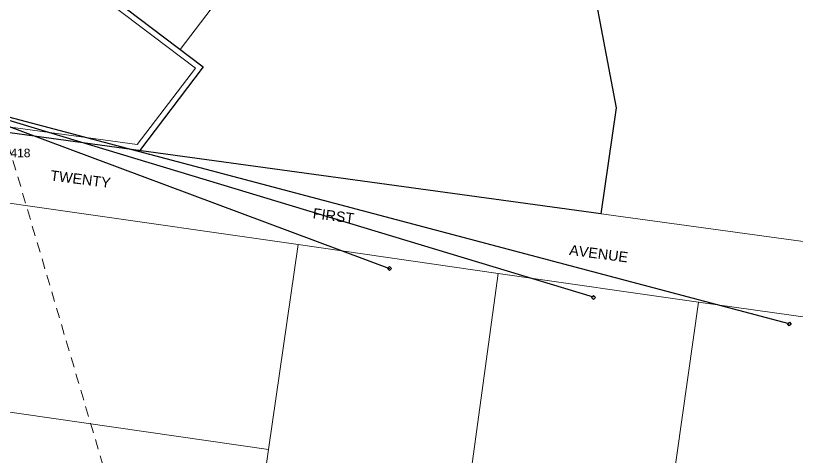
# Model space of a CAD drawing. Header units: metres. Extents: x 300929 to 302396, y 6244220 to 6246836.
# Drawn here: x 301583.7 to 301811.8, y 6244693.1 to 6244822.1 of the extents above; entities that cross this region are included whole.
import ezdxf
from ezdxf.enums import TextEntityAlignment as Align

# ---------------------------------------------------------------- set-up
doc = ezdxf.new("R2010")
doc.units = ezdxf.units.M
doc.linetypes.add('Dash', pattern=[5, 3, -2])
doc.layers.get('0').update_dxf_attribs({"color": 6})
for name, color, linetype in [('$0$_User Miscellaneous1', 7, 'Continuous'), ('_User Miscellaneous1', 7, 'Continuous'), ('Services_SP_EXT', 7, 'Continuous'), ('SupportsUG_SP_LV_EXT', 7, 'Continuous')]:
    doc.layers.add(name, color=color, linetype=linetype)
for name, color, linetype, lineweight in [('Cadastre Developer_SP_EXT', 7, 'Continuous', 5), ('Cadastre Land Parcels_SP_EXT', 7, 'Continuous', 5), ('Cadastre Roads_SP_EXT', 7, 'Continuous', 5)]:
    doc.layers.add(name, color=color, linetype=linetype, lineweight=lineweight)
doc.styles.add('iecARIAL', font='arial.ttf', dxfattribs={"height": 2})
doc.styles.get("Standard").update_dxf_attribs({"font": 'arial.ttf'})

# ---------------------------------------------------------------- blocks, each defined once
blk = doc.blocks.new('PILLAR_EXT')
blk.add_hatch(color=256).paths.add_polyline_path([(-2.475, 0.99), (-2.475, -0.99), (2.475, -0.99), (2.475, 0.99)])
blk.add_lwpolyline([(-2.475, -0.99), (2.475, -0.99), (2.475, 0.99), (-2.475, 0.99)], close=True)
at = {"style": 'iecARIAL', "flags": 8}
blk.add_attdef('ASSET_NUM', (1.5, 3.5), '', height=2.5, dxfattribs=at)
for tag, p, flags in [('OWNED_BY', (0, -0.2), 9), ('STATE', (0, -0.4), 9), ('SUPPORT_TYPE', (0, -0.6), 9), ('STREETNAME', (0, -1.8), 9), ('SUBURB', (0, -2), 1), ('USAGE', (0, -0.8), 9), ('LEGEND', (0, -1), 9), ('LOCATION', (0, -1.2), 9), ('NOTES', (0, -1.4), 9), ('PARENT', (0, -1.6), 9)]:
    blk.add_attdef(tag, p, '', height=0.2, dxfattribs=dict(flags=flags))
blk = doc.blocks.new('CCP_EXT')
at = {"flags": 9}
blk.add_attdef('NOTES', text='', height=0.2, dxfattribs=at).set_placement((0, -2), align=Align.MIDDLE_LEFT)
blk.add_wipeout([(0, 0.57), (0.57, 0), (0, -0.57), (-0.57, 0)])
blk.add_lwpolyline([(-0.57, 0), (0, 0.57), (0.57, 0), (0, -0.57), (-0.57, 0)])
at = {"flags": 1}
blk.add_attdef('Z', (0, 0), '', height=0.2, dxfattribs=at)
at = {"flags": 9}
for tag, p in [('CCP_TYPE', (0, 0)), ('CONSTRUCTED_VOLTAGE', (0, -0.2)), ('OPERATING_VOLTAGE', (0, -0.6)), ('ORIENTATION', (0, -0.8)), ('OWNED_BY', (0, -1)), ('STATE', (0, -1.8)), ('NO_PHASES', (0, -0.4)), ('USAGE', (0, -1.2)), ('LEGEND', (0, -1.4)), ('LIFE_SUPPORT', (0, -1.6))]:
    blk.add_attdef(tag, text='', height=0.2, dxfattribs=at).set_placement(p, align=Align.MIDDLE_LEFT)

msp = doc.modelspace()

# ---------------------------------------------------------------- linework, layer by layer
at = {"layer": '$0$_User Miscellaneous1', "color": 9, "flags": 128}
msp.add_lwpolyline([(301684.07, 6244967.45), (301729.88, 6244948.66), (301758.98, 6244795.15), (301754.53, 6244764.23), (301550.7, 6244792.14), (301567.22, 6244813.81), (301575.14, 6244824.22), (301590.08, 6244843.87), (301638.47, 6244807.11), (301619.88, 6244782.67)], dxfattribs=at)
at = {"layer": '_User Miscellaneous1', "color": 9, "lineweight": 0, "flags": 128}
msp.add_lwpolyline([(301631.71, 6244812.25), (301661.69, 6244851.65), (301620.07, 6244883.3)], dxfattribs=at)
msp.add_lwpolyline([(301619.15, 6244784.43), (301553.73, 6244793.39), (301568.53, 6244812.81), (301576.46, 6244823.22), (301590.4, 6244841.55), (301636.16, 6244806.8)], close=True, dxfattribs=at)
at = {"layer": 'Cadastre Developer_SP_EXT', "linetype": 'Dash'}
msp.add_lwpolyline([(301597.01, 6244597.83, -0.019885), (301474.72, 6244818.44)], format="xyb", dxfattribs=at)
msp.add_lwpolyline([(301574.41, 6244808.61), (301614.06, 6244674.27)], dxfattribs=at)
at = {"layer": 'Cadastre Land Parcels_SP_EXT', "linetype": 'Continuous'}
for points in [[(301719.92, 6245022.8), (301684.07, 6244967.45), (301575.13, 6244824.19), (301559.28, 6244803.38), (301550.68, 6244792.12), (301855.44, 6244750.39)], [(301843.31, 6244729.94), (301783, 6244738.41), (301757.56, 6244558.95), (301817.34, 6244550.41)]]:
    msp.add_lwpolyline(points, dxfattribs=at)
for points in [[(301666.14, 6244755.25), (301596.76, 6244765.2), (301547.83, 6244772.2), (301543.2, 6244772.87), (301542.88, 6244771.36), (301543.57, 6244758.97), (301543.92, 6244752.77), (301528.38, 6244738.55), (301520.71, 6244752.64), (301495.02, 6244718.84), (301657.49, 6244695.37), (301666.14, 6244755.25)], [(301700.01, 6244567.49), (301640.29, 6244576.17), (301648.89, 6244635.78), (301657.49, 6244695.37), (301666.14, 6244755.25), (301724.57, 6244746.83), (301700.01, 6244567.49)], [(301783.01, 6244738.41), (301724.57, 6244746.83), (301700.01, 6244567.49), (301757.56, 6244558.95), (301783.01, 6244738.41)], [(301657.49, 6244695.37), (301495.02, 6244718.84), (301477.82, 6244696.19), (301477.14, 6244695.28), (301453.4, 6244664.02), (301648.89, 6244635.78), (301657.49, 6244695.37)]]:
    msp.add_lwpolyline(points, close=True, dxfattribs=at)

# ---------------------------------------------------------------- block references
at = {"layer": 'SupportsUG_SP_LV_EXT'}
ref = msp.add_blockref('PILLAR_EXT', (301576.14, 6244785.31), dxfattribs=dict(at, rotation=172.2508547390947))
ref.add_attrib('ASSET_NUM', '95418', dxfattribs={"layer": '0', "height": 2.5, "style": 'iecARIAL'}).set_placement((301578.3, 6244782), align=Align.MIDDLE_LEFT)

# ---------------------------------------------------------------- texts
at = {"layer": 'Cadastre Roads_SP_EXT'}
for s, p in [('TWENTY', (301593.67, 6244774.01)), ('FIRST', (301670.29, 6244762.94)), ('AVENUE', (301745.14, 6244752.22))]:
    msp.add_text(s, height=3, rotation=352.614, dxfattribs=at).set_placement(p)

# ---------------------------------------------------------------- next in the draw order: block references
at = {"layer": 'Services_SP_EXT'}
for p in [(301692.78, 6244748.22), (301752.37, 6244739.79)]:
    msp.add_blockref('CCP_EXT', p, dxfattribs=at)
at = {"layer": 'Services_SP_EXT', "rotation": 82.15507829954818}
msp.add_blockref('CCP_EXT', (301809.49, 6244732.06), dxfattribs=at)

# ---------------------------------------------------------------- next in the draw order: linework, layer by layer
at = {"layer": 'Services_SP_EXT'}
for points in [[(301809.41, 6244732.11), (301555.51, 6244799.41)], [(301555.58, 6244799.5), (301752.28, 6244739.96)], [(301555.64, 6244799.48), (301692.78, 6244748.22)]]:
    msp.add_lwpolyline(points, dxfattribs=at)

doc.saveas('drawing.dxf')
